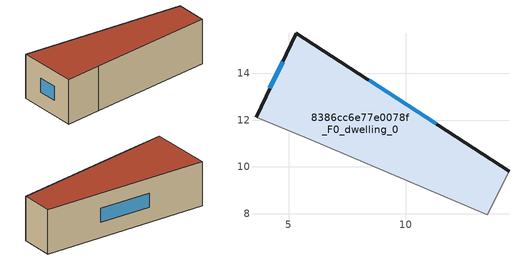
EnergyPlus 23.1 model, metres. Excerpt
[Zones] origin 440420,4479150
8386cc6e77e0078f_F0_dwelling_0
 floor ground (EU_floor_Construction): 14.4,9.82 13.47,7.96 5.8,11.22 3.61,12.12 5.34,15.71 z0
 wall outside (EU_wall_Construction): 14.4,9.82 5.34,15.71 3.61,12.12 z0:3
 wall adiabatic (EU_wall_Construction): 3.61,12.12 5.8,11.22 13.47,7.96 14.4,9.82 z0:3
 window (EU_Window_Construction): 4.75,14.48 4.2,13.35 / 11.29,11.83 8.44,13.69 z1.03:1.97
 roof outside (EU_roof_Construction): 13.47,7.96 14.4,9.82 5.34,15.71 3.61,12.12 5.8,11.22 z3
[Building]
EU S2 Campaign: North Axis=0; Terrain=City; Solar Distribution=FullExterior
[Site:Location]
Madrid: Latitude=40.5; Longitude=-3.5; Time Zone=1; Elevation=609
[SizingPeriod:WeatherFileDays]
AnnualSizingPeriod: Begin Month=1; Begin Day of Month=1; End Month=12; End Day of Month=31; Day of Week for Start Day=Monday; Use Weather File Daylight Saving Period=No; Use Weather File Rain and Snow Indicators=No
[MATERIAL]
EU_InternalMass_Material: Roughness=MediumRough; Thickness=0.1; Conductivity=1; Density=1800; Specific Heat=900; Thermal Absorptance=0.9; Solar Absorptance=0.7; Visible Absorptance=0.7
[MATERIAL:NOMASS] Roughness=MediumRough; Thermal Absorptance=0.9; Solar Absorptance=0.7; Visible Absorptance=0.7
Name | Thermal Resistance
EU_wall_NoMass | 0.417311
EU_roof_NoMass | 0.356888
EU_floor_NoMass | 1.25
[WINDOWMATERIAL:SIMPLEGLAZINGSYSTEM]
EU_Window_SimpleGlazing: UFactor=3.792; Solar Heat Gain Coefficient=0.85; Visible Transmittance=0.85
[CONSTRUCTION]
EU_wall_Construction: EU_wall_NoMass
EU_roof_Construction: EU_roof_NoMass
EU_floor_Construction: EU_floor_NoMass
EU_InternalMass_Construction: EU_InternalMass_Material
EU_Window_Construction: EU_Window_SimpleGlazing
[ZONE]
8386cc6e77e0078f_F0_dwelling_0: Type=1; Multiplier=1; Ceiling Height=autocalculate; Volume=96.8654; Floor Area=autocalculate; Part of Total Floor Area=Yes
[INTERNALMASS]
8386cc6e77e0078f_F0_dwelling_0_EU_InternalMass: Construction=EU_InternalMass_Construction; Zone or ZoneList=8386cc6e77e0078f_F0_dwelling_0; Surface Area=32.2884
[OTHEREQUIPMENT]
EU_Step8_InternalGain_8386cc6e77e0078f_F0_dwelling_0_f000: Fuel Type=Electricity; Zone or ZoneList or Space or SpaceList=8386cc6e77e0078f_F0_dwelling_0; Schedule=EU_Step8_GainSchedule_8386cc6e77e0078f_F0_dwelling_0_f000; Design Level Calculation Method=Watts/Area; Power per Zone Floor Area=1; Fraction Latent=0; Fraction Radiant=0; Fraction Lost=0; Carbon Dioxide Generation Rate=0; EndUse Subcategory=EU_Step8_InternalGains
[ZONEVENTILATION:DESIGNFLOWRATE]
EU_ConstantAir_8386cc6e77e0078f_F0_dwelling_0: Zone or ZoneList or Space or SpaceList=8386cc6e77e0078f_F0_dwelling_0; Schedule=EU_AlwaysOn; Design Flow Rate Calculation Method=AirChanges/Hour; Air Changes per Hour=0.64; Ventilation Type=Natural; Fan Pressure Rise=0; Fan Total Efficiency=1; Constant Term Coefficient=1; Temperature Term Coefficient=0; Velocity Term Coefficient=0; Velocity Squared Term Coefficient=0; Minimum Indoor Temperature=-100; Maximum Indoor Temperature=100; Delta Temperature=-100; Minimum Outdoor Temperature=-100; Maximum Outdoor Temperature=100; Maximum Wind Speed=40
[HVACTEMPLATE:THERMOSTAT]
EU_HeatOnly_8386cc6e77e0078f_F0_dwelling_0: Constant Heating Setpoint=20; Constant Cooling Setpoint=50
[HVACTEMPLATE:ZONE:IDEALLOADSAIRSYSTEM]
8386cc6e77e0078f_F0_dwelling_0: Template Thermostat=EU_HeatOnly_8386cc6e77e0078f_F0_dwelling_0; System Availability Schedule=EU_AlwaysOn; Maximum Heating Supply Air Temperature=50; Minimum Cooling Supply Air Temperature=13; Maximum Heating Supply Air Humidity Ratio=0.0156; Minimum Cooling Supply Air Humidity Ratio=0.0077; Heating Limit=NoLimit; Cooling Limit=NoLimit; Heating Availability Schedule=EU_AlwaysOn; Cooling Availability Schedule=EU_CoolingOff; Dehumidification Control Type=ConstantSensibleHeatRatio; Cooling Sensible Heat Ratio=0.7; Dehumidification Setpoint=60; Humidification Control Type=None; Humidification Setpoint=30; Outdoor Air Method=None; Outdoor Air Flow Rate per Person=0.00944; Outdoor Air Flow Rate per Zone Floor Area=0; Outdoor Air Flow Rate per Zone=0; Demand Controlled Ventilation Type=None; Outdoor Air Economizer Type=NoEconomizer; Heat Recovery Type=None; Sensible Heat Recovery Effectiveness=0.7; Latent Heat Recovery Effectiveness=0.65
[SIZING:ZONE]
8386cc6e77e0078f_F0_dwelling_0: Zone Cooling Design Supply Air Temperature Input Method=SupplyAirTemperature; Zone Cooling Design Supply Air Temperature=13; Zone Heating Design Supply Air Temperature Input Method=SupplyAirTemperature; Zone Heating Design Supply Air Temperature=50; Zone Cooling Design Supply Air Humidity Ratio=0.008; Zone Heating Design Supply Air Humidity Ratio=0.008; Cooling Design Air Flow Method=DesignDay; Cooling Design Air Flow Rate=0; Cooling Minimum Air Flow per Zone Floor Area=0.000762; Cooling Minimum Air Flow=0; Cooling Minimum Air Flow Fraction=0.2; Heating Design Air Flow Method=DesignDay; Heating Design Air Flow Rate=0; Heating Maximum Air Flow per Zone Floor Area=0.002032; Heating Maximum Air Flow=0.141576; Heating Maximum Air Flow Fraction=0.3; Account for Dedicated Outdoor Air System=No; Dedicated Outdoor Air System Control Strategy=NeutralSupplyAir; Dedicated Outdoor Air Low Setpoint Temperature for Design=autosize; Dedicated Outdoor Air High Setpoint Temperature for Design=autosize; Zone Load Sizing Method=Sensible Load Only No Latent Load; Zone Latent Cooling Design Supply Air Humidity Ratio Input Method=HumidityRatioDifference; Zone Cooling Design Supply Air Humidity Ratio Difference=0.005; Zone Latent Heating Design Supply Air Humidity Ratio Input Method=HumidityRatioDifference; Zone Humidification Design Supply Air Humidity Ratio Difference=0.005
[SCHEDULE:CONSTANT]
Name | Hourly Value
EU_AlwaysOn | 1
EU_CoolingOff | 0
[SCHEDULE:FILE]
EU_Step8_GainSchedule_8386cc6e77e0078f_F0_dwelling_0_f000: File=../../schedules/8386cc6e77e0078f/8386cc6e77e0078f_F0_dwelling_0_f000_gain.csv; Column Number=1; Rows to Skip at Top=0; Number of Hours of Data=8760; Column Separator=Comma; Interpolate to Timestep=No; Minutes per Item=60; Adjust Schedule for Daylight Savings=Yes
